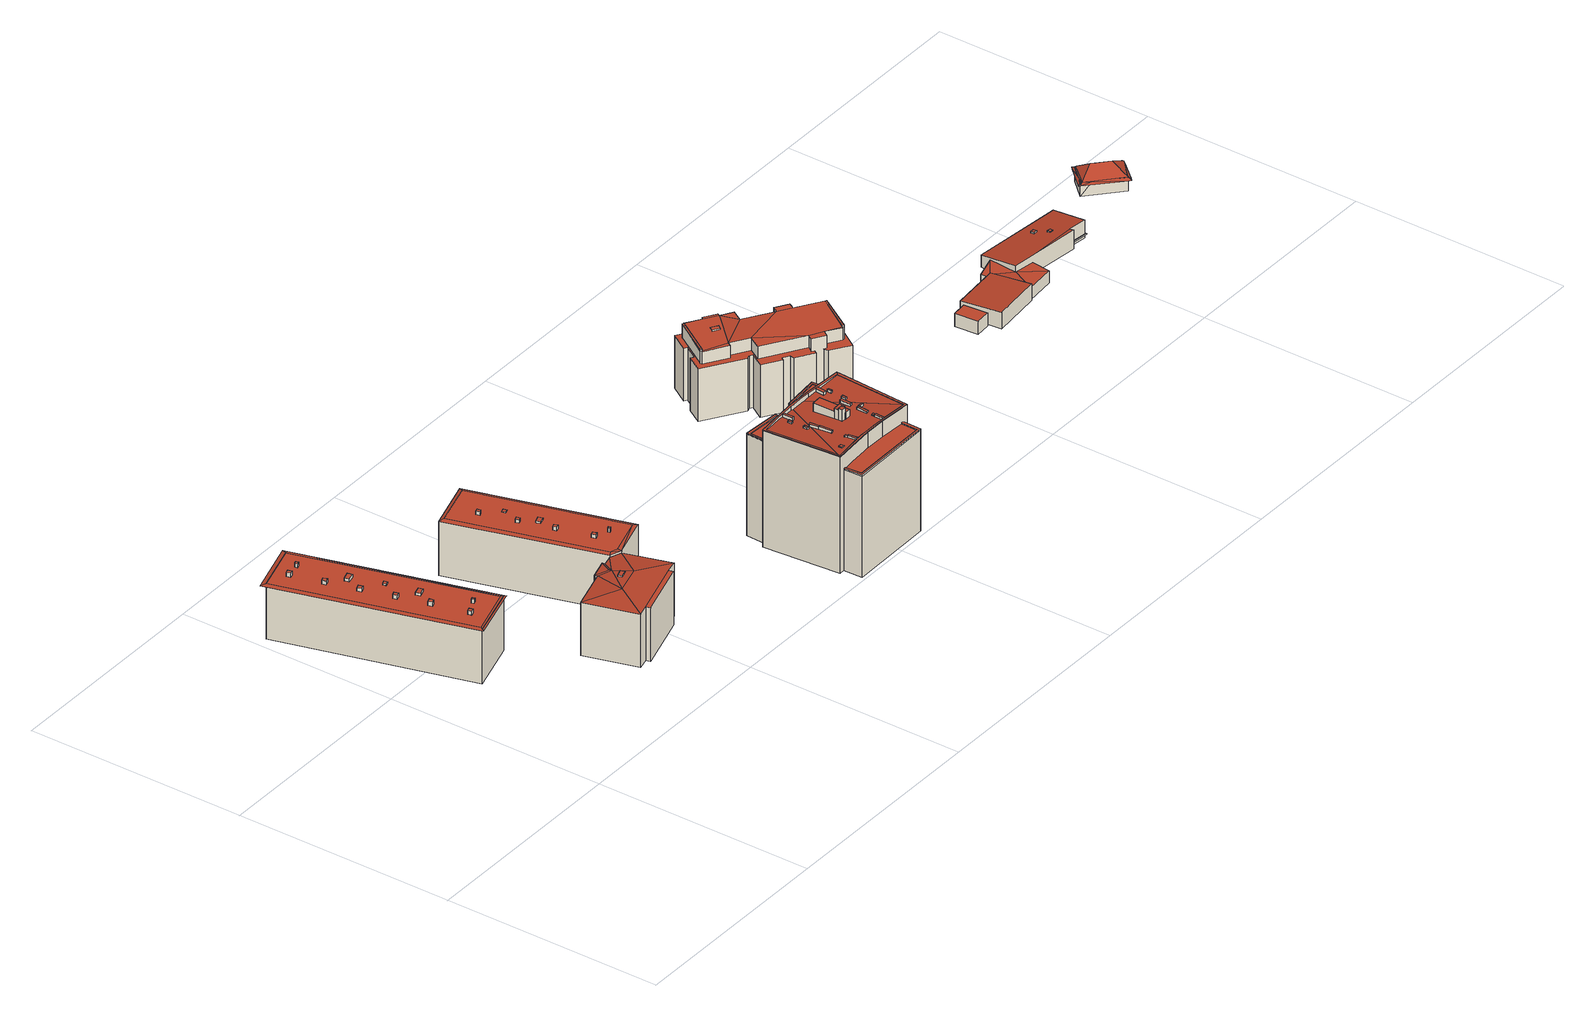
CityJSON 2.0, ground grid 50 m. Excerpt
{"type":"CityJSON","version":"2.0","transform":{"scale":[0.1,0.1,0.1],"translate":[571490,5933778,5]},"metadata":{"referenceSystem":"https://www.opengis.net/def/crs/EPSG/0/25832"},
"CityObjects":{
"building1":{"type":"Building","attributes":{"Grundfläche 2D":"539.436075","Grundhöhe NN":"6.144"},"children":["building1-1","building1-2","building1-3","building1-4","building1-5","building1-6","building1-7","building1-8","building1-9","building1-10","building1-11"],"geometry":[{"type":"MultiSurface","lod":"3","boundaries":[[[0,1,2,3]],[[4,5,6,0,3]],[[5,4,5,6]],[[7,8,9,2,1,10]],[[7,11,12,13,14,4,9,8]],[[6,5,4,14,13]],[[9,4,3,2]],[[15,16,14,8,17]],[[18,5,16,15,19]],[[20,2,3,18,19,21]],[[22,2,20,23]],[[8,22,23,17]],[[23,20,21,19,15,17]],[[0,6,5,18,3]],[[22,8,10,1,2]],[[10,11,7]],[[11,10,8]],[[11,8,14,12]],[[12,16,13]],[[14,16,12]],[[5,6,13,16]]],"semantics":{"surfaces":[{"type":"RoofSurface"},{"type":"WallSurface"},{"type":"GroundSurface"}],"values":[0,0,0,0,0,0,0,1,1,1,1,1,2,0,0,0,0,0,0,0,0]}}]},
"building1-1":{"type":"BuildingInstallation","parents":["building1"],"geometry":[{"type":"MultiSurface","lod":"3","boundaries":[[[24,25,26,27]],[[28,29,27,26]],[[24,27,29,30]],[[25,24,30,31]],[[26,25,31,28]]],"semantics":{"surfaces":[{"type":"RoofSurface"},{"type":"WallSurface"}],"values":[0,1,1,1,1]}}]},
"building1-2":{"type":"BuildingInstallation","parents":["building1"],"geometry":[{"type":"MultiSurface","lod":"3","boundaries":[[[32,33,34,35]],[[35,34,36,37]],[[32,35,37,38]],[[33,32,38,39]],[[34,33,39,36]]],"semantics":{"surfaces":[{"type":"RoofSurface"},{"type":"WallSurface"}],"values":[0,1,1,1,1]}}]},
"building1-3":{"type":"BuildingInstallation","parents":["building1"],"geometry":[{"type":"MultiSurface","lod":"3","boundaries":[[[40,41,42,43]],[[43,42,44,45]],[[40,43,45,46]],[[41,40,46,47]],[[42,41,47,44]]],"semantics":{"surfaces":[{"type":"RoofSurface"},{"type":"WallSurface"}],"values":[0,1,1,1,1]}}]},
"building1-4":{"type":"BuildingInstallation","parents":["building1"],"geometry":[{"type":"MultiSurface","lod":"3","boundaries":[[[48,49,50,51]],[[52,53,51,50]],[[48,51,53,54]],[[49,48,54,55]],[[50,49,55,52]]],"semantics":{"surfaces":[{"type":"RoofSurface"},{"type":"WallSurface"}],"values":[0,1,1,1,1]}}]},
"building1-5":{"type":"BuildingInstallation","parents":["building1"],"geometry":[{"type":"MultiSurface","lod":"3","boundaries":[[[56,57,58,59]],[[59,58,60,61]],[[56,59,61,62]],[[57,56,62,63]],[[58,57,63,60]]],"semantics":{"surfaces":[{"type":"RoofSurface"},{"type":"WallSurface"}],"values":[0,1,1,1,1]}}]},
"building1-6":{"type":"BuildingInstallation","parents":["building1"],"geometry":[{"type":"MultiSurface","lod":"3","boundaries":[[[64,65,66,67,68]],[[66,65,64,69,70,71]],[[67,66,71,72]],[[72,73,68,67]],[[73,69,64,68]]],"semantics":{"surfaces":[{"type":"RoofSurface"},{"type":"WallSurface"}],"values":[0,1,1,1,1]}}]},
"building1-7":{"type":"BuildingInstallation","parents":["building1"],"geometry":[{"type":"MultiSurface","lod":"3","boundaries":[[[74,75,76,77]],[[78,79,75,74]],[[76,75,79,80]],[[77,76,80,81]],[[81,78,74,77]]],"semantics":{"surfaces":[{"type":"RoofSurface"},{"type":"WallSurface"}],"values":[0,1,1,1,1]}}]},
"building1-8":{"type":"BuildingInstallation","parents":["building1"],"geometry":[{"type":"MultiSurface","lod":"3","boundaries":[[[82,83,84,85]],[[85,84,86,87]],[[82,85,87,88]],[[83,82,88,89]],[[84,83,89,86]]],"semantics":{"surfaces":[{"type":"RoofSurface"},{"type":"WallSurface"}],"values":[0,1,1,1,1]}}]},
"building1-9":{"type":"BuildingInstallation","parents":["building1"],"geometry":[{"type":"MultiSurface","lod":"3","boundaries":[[[90,91,92,93]],[[94,91,90,95]],[[92,91,94,96]],[[96,97,93,92]],[[97,95,90,93]]],"semantics":{"surfaces":[{"type":"RoofSurface"},{"type":"WallSurface"}],"values":[0,1,1,1,1]}}]},
"building1-10":{"type":"BuildingInstallation","parents":["building1"],"geometry":[{"type":"MultiSurface","lod":"3","boundaries":[[[98,99,100,101]],[[101,100,102,103]],[[98,101,103,104]],[[99,98,104,105]],[[100,99,105,102]]],"semantics":{"surfaces":[{"type":"RoofSurface"},{"type":"WallSurface"}],"values":[0,1,1,1,1]}}]},
"building1-11":{"type":"BuildingInstallation","parents":["building1"],"geometry":[{"type":"MultiSurface","lod":"3","boundaries":[[[106,107,108,109]],[[109,108,110,111]],[[106,109,111,112]],[[112,113,107,106]],[[113,110,108,107]]],"semantics":{"surfaces":[{"type":"RoofSurface"},{"type":"WallSurface"}],"values":[0,1,1,1,1]}}]},
"building2":{"type":"Building","attributes":{"Grundfläche 2D":"250.533532","Grundhöhe NN":"5.860"},"children":["building2-1"],"geometry":[{"type":"Solid","lod":"3","boundaries":[[[[114,115,116]],[[114,117,115]],[[118,119,120,121]],[[122,123,114,116,120,119]],[[123,122,124]],[[125,123,124,126]],[[125,126,127]],[[128,125,127,129]],[[128,129,130]],[[125,128,130,117]],[[125,117,114]],[[125,114,123]],[[131,132,116,115]],[[132,133,120,116]],[[133,134,121,120]],[[134,135,118,121]],[[135,136,119,118]],[[136,137,122,119]],[[137,138,124,122]],[[138,139,126,124]],[[139,140,127,126]],[[140,141,129,127]],[[141,142,130,129]],[[142,143,117,130]],[[143,131,115,117]],[[135,134,133,132,131,143,142,141,140,139,138,137,136]]]],"semantics":{"surfaces":[{"type":"RoofSurface"},{"type":"WallSurface"},{"type":"GroundSurface"}],"values":[[0,0,0,0,0,0,0,0,0,0,0,0,1,1,1,1,1,1,1,1,1,1,1,1,1,2]]}}]},
"building2-1":{"type":"BuildingInstallation","parents":["building2"],"geometry":[{"type":"MultiSurface","lod":"3","boundaries":[[[144,145,146,147]],[[147,146,148,149]],[[144,147,149,150]],[[145,144,150,151]],[[146,145,151,148]]],"semantics":{"surfaces":[{"type":"RoofSurface"},{"type":"WallSurface"}],"values":[0,1,1,1,1]}}]},
"building3":{"type":"Building","attributes":{"Grundfläche 2D":"442.744787","Grundhöhe NN":"6.120"},"children":["building3-1","building3-2","building3-3","building3-4","building3-5","building3-6","building3-7"],"geometry":[{"type":"Solid","lod":"3","boundaries":[[[[152,153,154,155]],[[155,154,156,157]],[[158,159,153,152]],[[160,159,158]],[[157,156,160]],[[161,159,160]],[[160,156,161]],[[161,156,154,153,159]],[[162,163,152,155]],[[163,164,158,152]],[[164,165,160,158]],[[165,166,157,160]],[[166,162,155,157]],[[166,165,164,163,162]]]],"semantics":{"surfaces":[{"type":"RoofSurface"},{"type":"WallSurface"},{"type":"GroundSurface"}],"values":[[0,0,0,0,0,0,0,0,1,1,1,1,1,2]]}}]},
"building3-1":{"type":"BuildingInstallation","parents":["building3"],"geometry":[{"type":"MultiSurface","lod":"3","boundaries":[[[167,168,169,170]],[[170,169,171,172]],[[167,170,172,173]],[[168,167,173,174]],[[169,168,174,171]]],"semantics":{"surfaces":[{"type":"RoofSurface"},{"type":"WallSurface"}],"values":[0,1,1,1,1]}}]},
"building3-2":{"type":"BuildingInstallation","parents":["building3"],"geometry":[{"type":"MultiSurface","lod":"3","boundaries":[[[175,176,177,178]],[[179,180,178,177]],[[175,178,180,181]],[[181,182,176,175]],[[177,176,182,179]]],"semantics":{"surfaces":[{"type":"RoofSurface"},{"type":"WallSurface"}],"values":[0,1,1,1,1]}}]},
"building3-3":{"type":"BuildingInstallation","parents":["building3"],"geometry":[{"type":"MultiSurface","lod":"3","boundaries":[[[183,184,185,186]],[[186,185,187,188]],[[183,186,188,189]],[[184,183,189,190]],[[185,184,190,187]]],"semantics":{"surfaces":[{"type":"RoofSurface"},{"type":"WallSurface"}],"values":[0,1,1,1,1]}}]},
"building3-4":{"type":"BuildingInstallation","parents":["building3"],"geometry":[{"type":"MultiSurface","lod":"3","boundaries":[[[191,192,193,194]],[[194,193,195,196]],[[191,194,196,197]],[[192,191,197,198]],[[193,192,198,195]]],"semantics":{"surfaces":[{"type":"RoofSurface"},{"type":"WallSurface"}],"values":[0,1,1,1,1]}}]},
"building3-5":{"type":"BuildingInstallation","parents":["building3"],"geometry":[{"type":"MultiSurface","lod":"3","boundaries":[[[199,200,201,202,203,204]],[[202,201,205,206]],[[207,204,203,202,206,208]],[[209,200,199,204,207,210]],[[201,200,209,205]]],"semantics":{"surfaces":[{"type":"RoofSurface"},{"type":"WallSurface"}],"values":[0,1,1,1,1]}}]},
"building3-6":{"type":"BuildingInstallation","parents":["building3"],"geometry":[{"type":"MultiSurface","lod":"3","boundaries":[[[211,212,213,214]],[[215,216,214,213]],[[211,214,216,217]],[[212,211,217,218]],[[213,212,218,215]]],"semantics":{"surfaces":[{"type":"RoofSurface"},{"type":"WallSurface"}],"values":[0,1,1,1,1]}}]},
"building3-7":{"type":"BuildingInstallation","parents":["building3"],"geometry":[{"type":"MultiSurface","lod":"3","boundaries":[[[219,220,221,222]],[[223,224,220,219]],[[224,225,226,221,220]],[[226,227,222,221]],[[223,219,222,227,228]]],"semantics":{"surfaces":[{"type":"RoofSurface"},{"type":"WallSurface"}],"values":[0,1,1,1,1]}}]},
"building4":{"type":"Building","attributes":{"Grundfläche 2D":"594.164161","Grundhöhe NN":"5.302"},"children":["building4-1","building4-2","building4-3","building4-4","building4-5","building4-6","building4-7","building4-8","building4-9","building4-10","building4-11","building4-12","building4-13","building4-14","building4-15","building4-16","building4-17","building4-18","building4-19","building4-20"],"geometry":[{"type":"MultiSurface","lod":"3","boundaries":[[[229,230,231,232,233,234,235,236,237,238]],[[239,240,241,242,243,244,245,246,247,248,249,250,251,252,253,254,255,256,257,258,259,260]],[[261,262,263,264,265,255,254,266,267,268,269,270,271,272,273,274,275,239,260,276]],[[277,278,279,280,281,282,283,284,285]],[[286,287,288,289,290,291,292,293]],[[294,295,296,297,298,299,300,301,302,303,304,305,306,307,308,291,290,289,288,309,310,311],[312,313,314,315,316,317,318,319,320,321]],[[322,323,297,296,295,294,324,325,326,327,328,329]],[[330,331,332,333,334,335,336,337,338,339,340,341]],[[342,343,344,345,346,347,348,349]],[[315,314,237,236]],[[238,237,314,313]],[[313,312,229,238]],[[230,229,312,321]],[[321,320,231,230]],[[350,351,256,255]],[[256,351,352,353,354,257]],[[354,355,258,257]],[[356,357,260,259,258,355]],[[298,297,323,240,239]],[[323,322,241,240]],[[322,329,242,241]],[[329,328,327,326,244,243,242]],[[245,325,324,246]],[[294,311,310,309,288,287,251,250,249,248,247,246,324]],[[251,287,286,252]],[[253,293,292,254]],[[291,308,266,254,292]],[[308,307,267,266]],[[304,270,269,268,306,305]],[[302,272,271,270,304,303]],[[302,301,273,272]],[[239,275,274,300,299,298]],[[357,358,359,261,276,260]],[[360,262,261,359]],[[360,361,362,363,264,263,262]],[[363,364,350,255,265,264]],[[347,346,345,281,280,279]],[[282,281,345,344]],[[283,282,344,343]],[[365,285,284,366]],[[365,367,277,285]],[[367,368,278,277]],[[369,350,364,363,370,371]],[[330,341,340,351,350,369,372]],[[353,352,351,340,339,354]],[[337,373,374,355,354,339,338]],[[375,357,356,355,374,376]],[[363,362,361,360,348,347,279,278,368,377,378,370]],[[366,284,283,343,342,349,359,358,357,375,379]],[[359,349,348,360]],[[331,330,372,380]],[[332,331,380,381]],[[333,332,381,382]],[[334,333,382,383]],[[335,334,383,384]],[[336,335,384,385]],[[337,336,385,373]],[[368,367,386,377]],[[365,366,379,387]],[[367,365,387,386]],[[384,383,382,381,380,372,369,371,370,378,377,386,387,379,375,376,374,373,385]]],"semantics":{"surfaces":[{"type":"RoofSurface"},{"type":"WallSurface"},{"type":"GroundSurface"}],"values":[0,0,0,0,0,0,0,0,0,1,1,1,1,1,1,1,1,1,1,1,1,1,1,1,1,1,1,1,1,1,1,1,1,1,1,1,1,1,1,1,1,1,1,1,1,1,1,1,1,1,1,1,1,1,1,1,1,1,1,1,2]}}]},
"building4-1":{"type":"BuildingInstallation","parents":["building4"],"geometry":[{"type":"MultiSurface","lod":"3","boundaries":[[[388,389,390,391]],[[391,390,392,393]],[[388,391,393,394]],[[389,388,394,395]],[[390,389,395,392]]],"semantics":{"surfaces":[{"type":"RoofSurface"},{"type":"WallSurface"}],"values":[0,1,1,1,1]}}]},
"building4-2":{"type":"BuildingInstallation","parents":["building4"],"geometry":[{"type":"MultiSurface","lod":"3","boundaries":[[[396,397,398,399]],[[400,401,397,396]],[[401,402,398,397]],[[399,398,402,403]],[[396,399,403,400]]],"semantics":{"surfaces":[{"type":"RoofSurface"},{"type":"WallSurface"}],"values":[0,1,1,1,1]}}]},
"building4-3":{"type":"BuildingInstallation","parents":["building4"],"geometry":[{"type":"MultiSurface","lod":"3","boundaries":[[[404,405,406,407]],[[408,409,407,406]],[[409,410,404,407]],[[410,411,405,404]]],"semantics":{"surfaces":[{"type":"RoofSurface"},{"type":"WallSurface"}],"values":[0,1,1,1]}}]},
"building4-4":{"type":"BuildingInstallation","parents":["building4"],"geometry":[{"type":"MultiSurface","lod":"3","boundaries":[[[412,413,414,415]],[[326,416,413,412,244]],[[416,417,414,413]],[[325,245,415,414,417]],[[245,244,412,415]]],"semantics":{"surfaces":[{"type":"RoofSurface"},{"type":"WallSurface"}],"values":[0,1,1,1,1]}}]},
"building4-5":{"type":"BuildingInstallation","parents":["building4"],"geometry":[{"type":"MultiSurface","lod":"3","boundaries":[[[418,419,420,421]],[[422,423,421,420]],[[424,418,421,423,425]],[[419,418,424,426]],[[427,422,420,419,426]]],"semantics":{"surfaces":[{"type":"RoofSurface"},{"type":"WallSurface"}],"values":[0,1,1,1,1]}}]},
"building4-6":{"type":"BuildingInstallation","parents":["building4"],"geometry":[{"type":"MultiSurface","lod":"3","boundaries":[[[428,429,430,431]],[[274,273,431,430]],[[301,432,433,428,431,273]],[[433,434,429,428]],[[435,300,274,430,429,434]]],"semantics":{"surfaces":[{"type":"RoofSurface"},{"type":"WallSurface"}],"values":[0,1,1,1,1]}}]},
"building4-7":{"type":"BuildingInstallation","parents":["building4"],"geometry":[{"type":"MultiSurface","lod":"3","boundaries":[[[436,437,438,439]],[[439,438,440,441]],[[436,439,441,442]],[[437,436,442,443]],[[438,437,443,440]]],"semantics":{"surfaces":[{"type":"RoofSurface"},{"type":"WallSurface"}],"values":[0,1,1,1,1]}}]},
"building4-8":{"type":"BuildingInstallation","parents":["building4"],"geometry":[{"type":"MultiSurface","lod":"3","boundaries":[[[444,445,446,447]],[[447,446,448,449]],[[444,447,449,450]],[[445,444,450,451]],[[446,445,451,448]]],"semantics":{"surfaces":[{"type":"RoofSurface"},{"type":"WallSurface"}],"values":[0,1,1,1,1]}}]},
"building4-9":{"type":"BuildingInstallation","parents":["building4"],"geometry":[{"type":"MultiSurface","lod":"3","boundaries":[[[452,453,454,455]],[[456,289,457,453,452]],[[454,453,457,458]],[[458,459,455,454]],[[459,290,456,452,455]]],"semantics":{"surfaces":[{"type":"RoofSurface"},{"type":"WallSurface"}],"values":[0,1,1,1,1]}}]},
"building4-10":{"type":"BuildingInstallation","parents":["building4"],"geometry":[{"type":"MultiSurface","lod":"3","boundaries":[[[460,461,434,433]],[[432,462,460,433]],[[462,463,461,460]],[[463,435,434,461]]],"semantics":{"surfaces":[{"type":"RoofSurface"},{"type":"WallSurface"}],"values":[0,1,1,1]}}]},
"building4-11":{"type":"BuildingInstallation","parents":["building4"],"geometry":[{"type":"MultiSurface","lod":"3","boundaries":[[[464,465,466,467]],[[467,466,468,469]],[[464,467,469,470]],[[465,464,470,471]],[[466,465,471,468]]],"semantics":{"surfaces":[{"type":"RoofSurface"},{"type":"WallSurface"}],"values":[0,1,1,1,1]}}]},
"building4-12":{"type":"BuildingInstallation","parents":["building4"],"geometry":[{"type":"MultiSurface","lod":"3","boundaries":[[[472,473,474,475,476,477,478,479]],[[333,480,474,473]],[[480,481,475,474]],[[476,475,481,482]],[[477,476,482,341]],[[330,478,477,341]],[[331,479,478,330]],[[331,332,472,479]],[[332,333,473,472]]],"semantics":{"surfaces":[{"type":"RoofSurface"},{"type":"WallSurface"}],"values":[0,1,1,1,1,1,1,1,1]}}]},
"building4-13":{"type":"BuildingInstallation","parents":["building4"],"geometry":[{"type":"MultiSurface","lod":"3","boundaries":[[[483,484,485,486,487,488,489,490]],[[338,485,484,337]],[[486,485,338,491]],[[487,486,491,492]],[[492,493,488,487]],[[493,334,489,488]],[[334,335,490,489]],[[335,336,483,490]],[[336,337,484,483]]],"semantics":{"surfaces":[{"type":"RoofSurface"},{"type":"WallSurface"}],"values":[0,1,1,1,1,1,1,1,1]}}]},
"building4-14":{"type":"BuildingInstallation","parents":["building4"],"geometry":[{"type":"MultiSurface","lod":"3","boundaries":[[[494,495,496,497]],[[495,267,307]],[[408,406,496,495,307]],[[406,408,406,496]],[[406,405,497,496]],[[411,306,268,494,497,405]],[[268,267,495,494]]],"semantics":{"surfaces":[{"type":"RoofSurface"},{"type":"WallSurface"}],"values":[0,1,1,1,1,1,1]}}]},
"building4-15":{"type":"BuildingInstallation","parents":["building4"],"geometry":[{"type":"MultiSurface","lod":"3","boundaries":[[[498,499,500,501,502,503]],[[234,233,498,503]],[[233,232,499,498]],[[232,231,500,499]],[[504,501,500,231,320]]],"semantics":{"surfaces":[{"type":"RoofSurface"},{"type":"WallSurface"}],"values":[0,1,1,1,1]}}]},
"building4-16":{"type":"BuildingInstallation","parents":["building4"],"geometry":[{"type":"MultiSurface","lod":"3","boundaries":[[[505,506,507,508,509,510]],[[511,508,507,501,504]],[[315,236,235,510,509,508,511]],[[506,505,510,235,234,503,502]],[[502,501,507,506]]],"semantics":{"surfaces":[{"type":"RoofSurface"},{"type":"WallSurface"}],"values":[0,1,1,1,1]}}]},
"building4-17":{"type":"BuildingInstallation","parents":["building4"],"geometry":[{"type":"MultiSurface","lod":"3","boundaries":[[[512,513,423,422]],[[514,295,515,513,512]],[[425,423,513,515,296]],[[512,422,427,514]]],"semantics":{"surfaces":[{"type":"RoofSurface"},{"type":"WallSurface"}],"values":[0,1,1,1]}}]},
"building4-18":{"type":"BuildingInstallation","parents":["building4"],"geometry":[{"type":"MultiSurface","lod":"3","boundaries":[[[516,517,518,519]],[[520,519,518,252,286]],[[520,521,516,519]],[[293,253,517,516,521]],[[253,252,518,517]]],"semantics":{"surfaces":[{"type":"RoofSurface"},{"type":"WallSurface"}],"values":[0,1,1,1,1]}}]},
"building4-19":{"type":"BuildingInstallation","parents":["building4"],"geometry":[{"type":"MultiSurface","lod":"3","boundaries":[[[522,523,524,525]],[[525,524,526,527]],[[523,522,528,529]],[[524,523,529,526]],[[528,522,525,527]]],"semantics":{"surfaces":[{"type":"RoofSurface"},{"type":"WallSurface"}],"values":[0,1,1,1,1]}}]},
"building4-20":{"type":"BuildingInstallation","parents":["building4"],"geometry":[{"type":"MultiSurface","lod":"3","boundaries":[[[530,531,532,533]],[[533,532,534,535]],[[530,533,535,536]],[[531,530,536,537]],[[532,531,537,534]]],"semantics":{"surfaces":[{"type":"RoofSurface"},{"type":"WallSurface"}],"values":[0,1,1,1,1]}}]},
"building5":{"type":"Building","attributes":{"Grundfläche 2D":"385.307392","Grundhöhe NN":"6.207"},"children":["building5-1","building5-2","building5-3"],"geometry":[{"type":"Solid","lod":"3","boundaries":[[[[538,539,540,541,542,543,544,545,546]],[[541,547,548,542]],[[549,543,542]],[[550,551,552]],[[551,553,554,555,556,557,558,559,552]],[[552,559,549,542]],[[551,560,561,553]],[[562,554,553]],[[563,558,557]],[[559,558,564,565,566]],[[549,567,543]],[[544,543,568,569]],[[570,545,544]],[[571,572,573,574,575,576,577,578,579,580,581,582,583,584,585]],[[586,587,588,589,590,591,592,593,594,595,596,597,598,599,600,601,602,603,604,605,606,607,608,609,610,611,612,613,614,615,616,617,618,619,620,621,622]],[[623,624,625,626]],[[579,578,627,628]],[[580,579,628,629]],[[581,580,629,630]],[[582,581,630,631]],[[583,582,631,632]],[[633,621,620,624,623,634]],[[622,621,633,635]],[[586,622,635,636]],[[587,586,636,637]],[[588,587,637,638]],[[590,589,639,640]],[[591,590,640,641]],[[589,588,638,639]],[[592,591,641,642]],[[593,592,642,643]],[[594,593,643,644]],[[595,594,644,645]],[[596,595,645,646]],[[598,597,647,648]],[[597,596,646,647]],[[599,598,648,649]],[[600,599,649,650]],[[650,651,601,600]],[[623,626,652,634]],[[539,538,546,611,610,540]],[[540,610,609,541]],[[541,609,608,547]],[[547,608,607,548]],[[548,607,606,542]],[[542,606,605,552]],[[552,605,604,550]],[[550,604,603,551]],[[551,603,602,560]],[[651,627,578,577,561,560,602,601]],[[561,577,576,553]],[[553,576,575,562]],[[562,575,574,554]],[[554,574,573,555]],[[555,573,572,556]],[[556,572,571,557]],[[557,571,585,563]],[[563,585,584,558]],[[653,565,564,558,584,583,632]],[[566,565,653,654]],[[625,559,566,654,652,626]],[[620,619,549,559,625,624]],[[549,619,618,567]],[[543,567,618,617]],[[543,617,616,568]],[[569,568,616,615]],[[569,615,614,544]],[[544,614,613,570]],[[570,613,612,545]],[[545,612,611,546]],[[627,651,650,649,648,647,646,645,644,643,642,641,640,639,638,637,636,635,633,634,652,654,653,632,631,630,629,628]]]],"semantics":{"surfaces":[{"type":"RoofSurface"},{"type":"WallSurface"},{"type":"GroundSurface"}],"values":[[0,0,0,0,0,0,0,0,0,0,0,0,0,0,0,0,1,1,1,1,1,1,1,1,1,1,1,1,1,1,1,1,1,1,1,1,1,1,1,1,1,1,1,1,1,1,1,1,1,1,1,1,1,1,1,1,1,1,1,1,1,1,1,1,1,1,1,1,1,1,2]]}}]},
"building5-1":{"type":"BuildingInstallation","parents":["building5"],"geometry":[{"type":"MultiSurface","lod":"3","boundaries":[[[546,655,656,545]],[[538,539,540,655,546]],[[540,541,656,655]],[[541,657,658,545,656]]],"semantics":{"surfaces":[{"type":"RoofSurface"},{"type":"WallSurface"}],"values":[0,1,1,1]}}]},
"building5-2":{"type":"BuildingInstallation","parents":["building5"],"geometry":[{"type":"MultiSurface","lod":"3","boundaries":[[[659,556,557,660]],[[660,557,554]],[[659,660,554,555]],[[659,555,556]]],"semantics":{"surfaces":[{"type":"RoofSurface"},{"type":"WallSurface"}],"values":[0,1,1,1]}}]},
"building5-3":{"type":"BuildingInstallation","parents":["building5"],"geometry":[{"type":"MultiSurface","lod":"3","boundaries":[[[661,662,663,664]],[[665,666,661,664]],[[667,662,661,666]],[[667,668,663,662]],[[665,664,663,668]]],"semantics":{"surfaces":[{"type":"RoofSurface"},{"type":"WallSurface"}],"values":[0,1,1,1,1]}}]},
"building6":{"type":"Building","attributes":{"Grundfläche 2D":"18.715662","Grundhöhe NN":"6.604"},"geometry":[{"type":"Solid","lod":"3","boundaries":[[[[669,670,671,672]],[[673,674,672,671]],[[674,675,669,672]],[[675,676,670,669]],[[676,673,671,670]],[[676,675,674,673]]]],"semantics":{"surfaces":[{"type":"RoofSurface"},{"type":"WallSurface"},{"type":"GroundSurface"}],"values":[[0,1,1,1,1,2]]}}]},
"building7":{"type":"Building","attributes":{"Grundfläche 2D":"354.416221","Grundhöhe NN":"6.746"},"children":["building7-1","building7-2","building7-3"],"geometry":[{"type":"Solid","lod":"3","boundaries":[[[[677,678,679,680,681,682]],[[678,677,683]],[[684,685,686]],[[687,686,688]],[[689,686,687]],[[684,686,689]],[[690,687,688,691]],[[692,693,694,695,696]],[[697,683,677,682,686,685,698]],[[699,678,683,697,700,701]],[[702,679,678,699,701,700,703,704]],[[679,702,704,703,705,680]],[[681,680,705,706]],[[688,686,682,681,706,707]],[[691,688,707,708]],[[690,691,708,709]],[[684,689,710,711]],[[685,684,711,698]],[[694,693,692,712,710,689,687]],[[713,695,694,687,690,709]],[[696,695,713,714]],[[692,696,714,712]],[[711,710,712,714,713,709,708,707,706,705,703,700,697,698]]]],"semantics":{"surfaces":[{"type":"RoofSurface"},{"type":"WallSurface"},{"type":"GroundSurface"}],"values":[[0,0,0,0,0,0,0,0,1,1,1,1,1,1,1,1,1,1,1,1,1,1,2]]}}]},
"building7-1":{"type":"BuildingInstallation","parents":["building7"],"geometry":[{"type":"MultiSurface","lod":"3","boundaries":[[[715,716,717,718]],[[718,717,719,720]],[[715,718,720,721]],[[716,715,721,722]],[[717,716,722,719]]],"semantics":{"surfaces":[{"type":"RoofSurface"},{"type":"WallSurface"}],"values":[0,1,1,1,1]}}]},
"building7-2":{"type":"BuildingInstallation","parents":["building7"],"geometry":[{"type":"MultiSurface","lod":"3","boundaries":[[[723,724,725,726]],[[726,725,727,728]],[[723,726,728,729]],[[724,723,729,730]],[[725,724,730,727]]],"semantics":{"surfaces":[{"type":"RoofSurface"},{"type":"WallSurface"}],"values":[0,1,1,1,1]}}]},
"building7-3":{"type":"BuildingInstallation","parents":["building7"],"geometry":[{"type":"MultiSurface","lod":"3","boundaries":[[[731,732,702,699,733]],[[701,734,733,699]],[[734,735,731,733]],[[735,736,732,731]],[[704,701,699,702]],[[736,704,702,732]],[[704,736,735,734,701]]],"semantics":{"surfaces":[{"type":"RoofSurface"},{"type":"WallSurface"},{"type":"OuterCeilingSurface"}],"values":[0,1,1,1,1,1,2]}}]},
"building8":{"type":"Building","attributes":{"Grundfläche 2D":"53.140996","Grundhöhe NN":"6.162"},"geometry":[{"type":"MultiSurface","lod":"3","boundaries":[[[737,738,739,740,741,742]],[[741,743,744,745,746,747,742]],[[738,737,748,749]],[[749,739,738]],[[748,750,749]],[[750,751,752]],[[749,750,752,739]],[[739,752,751,753,754]],[[755,756,754,753]],[[757,754,756,746,745,744]],[[757,758,739,754]],[[744,743,758,757]],[[741,740,743]],[[743,740,739,758]],[[749,759,760,752]],[[752,760,761,762]],[[763,764,754,762,761,765]],[[766,767,768,740,743,744,764,763,769]],[[759,738,768,767,760]],[[769,763,765,761,760,767,766]],[[738,737,742,768]],[[747,768,742]],[[737,738,759,748]],[[748,759,750]],[[749,752,750]],[[759,749,750]],[[751,755,753]],[[751,762,755]],[[762,751,752]],[[754,756,755]],[[762,754,755]],[[745,744,743,741,747,746]],[[747,741,768]],[[746,756,754,764,745]],[[745,764,744]],[[741,740,768]]],"semantics":{"surfaces":[{"type":"RoofSurface"},{"type":"WallSurface"},{"type":"GroundSurface"}],"values":[0,0,0,0,0,0,0,0,0,0,0,0,0,0,1,1,1,1,1,2,0,0,0,0,0,0,0,0,0,0,0,0,0,0,0,0]}}]}
},
"vertices":[
[133,856,138],[7,819,138],[19,813,140],[127,845,140],[251,418,140],[189,649,139],[135,847,138],[136,376,138],[139,381,139],[142,386,140],[135,380,138],[140,377,138],[258,411,138],[262,412,138],[256,415,139],[257,415,11],[257,415,139],[139,381,11],[131,846,139],[131,846,11],[19,813,11],[127,845,11],[18,813,140],[18,813,11],
[92,719,149],[89,728,149],[81,725,149],[83,716,149],[81,725,140],[83,716,140],[92,719,140],[89,728,140],
[176,550,146],[173,560,146],[157,555,146],[160,545,146],[157,555,140],[160,545,140],[176,550,140],[173,560,140],
[158,622,144],[156,630,144],[148,627,144],[150,620,144],[148,627,140],[150,620,140],[158,622,140],[156,630,140],
[153,508,150],[151,517,150],[142,514,150],[145,505,150],[142,514,140],[145,505,140],[153,508,140],[151,517,140],
[133,578,149],[130,587,149],[122,584,149],[124,575,149],[122,584,140],[124,575,140],[133,578,140],[130,587,140],
[104,804,149],[100,803,149],[97,802,149],[99,796,149],[105,798,149],[104,804,140],[100,803,140],[97,802,140],[99,796,140],[105,798,140],
[163,434,149],[165,425,149],[173,428,149],[171,436,149],[163,434,140],[165,425,140],[173,428,140],[171,436,140],
[135,690,147],[132,701,147],[116,696,147],[119,686,147],[116,696,140],[119,686,140],[135,690,140],[132,701,140],
[61,796,150],[64,787,150],[72,789,150],[69,798,150],[64,787,140],[61,796,140],[72,789,140],[69,798,140],
[206,447,149],[204,453,149],[199,451,149],[201,446,149],[199,451,140],[201,446,140],[206,447,140],[204,453,140],
[113,648,148],[110,658,148],[101,655,148],[104,646,148],[101,655,140],[104,646,140],[113,648,140],[110,658,140],
[411,243,140],[333,286,134],[368,167,134],[426,313,134],[526,202,134],[523,212,134],[394,174,134],[397,164,134],[550,219,134],[475,260,140],[519,322,134],[454,299,137],[492,332,134],[469,326,134],[452,304,137],[468,332,134],[424,319,134],[333,286,9],[368,167,9],[394,174,9],[397,164,9],[526,202,9],[523,212,9],[550,219,9],[519,322,9],[492,332,9],[469,326,9],[468,332,9],[424,319,9],[426,313,9],
[462,273,141],[459,282,141],[443,277,141],[446,268,141],[443,277,138],[446,268,139],[462,273,139],[459,282,138],
[393,671,138],[404,665,141],[503,694,141],[509,705,138],[601,356,141],[612,350,138],[492,332,138],[500,336,141],[519,322,138],[517,331,141],[509,705,11],[393,671,11],[492,332,11],[519,322,11],[612,350,11],
[498,582,143],[495,590,143],[487,588,143],[489,580,143],[487,588,141],[489,580,141],[498,582,141],[495,590,141],
[483,540,149],[481,549,149],[474,546,149],[476,538,149],[474,546,141],[476,538,141],[483,540,141],[481,549,141],
[460,618,149],[458,626,149],[451,624,149],[453,615,149],[451,624,141],[453,615,141],[460,618,141],[458,626,141],
[528,388,150],[525,397,150],[518,395,150],[521,385,150],[518,395,141],[521,385,141],[528,388,141],[525,397,141],
[558,377,150],[559,378,150],[558,383,150],[553,381,150],[554,380,150],[555,376,150],[558,383,141],[553,381,141],[555,376,141],[554,380,141],[559,378,141],[558,377,141],
[505,465,150],[502,473,150],[495,471,150],[498,463,150],[495,471,141],[498,463,141],[505,465,141],[502,473,141],
[496,513,145],[500,503,145],[514,508,145],[511,518,145],[496,513,141],[500,503,141],[503,504,141],[514,508,141],[511,518,141],[500,515,141],
[996,194,288],[973,193,288],[974,143,288],[993,144,288],[993,131,288],[985,131,288],[985,124,288],[983,123,288],[983,122,288],[997,122,288],[871,54,277],[868,100,277],[868,101,277],[858,222,277],[907,227,277],[919,228,277],[924,228,277],[951,230,277],[961,230,277],[992,230,277],[993,230,277],[995,230,277],[1008,230,277],[1030,228,277],[1036,228,277],[1095,223,277],[1101,229,277],[1014,234,277],[951,235,277],[853,227,277],[867,54,277],[867,50,277],[968,58,277],[1015,57,277],[1086,53,277],[1091,52,277],[1101,223,277],[1086,57,277],[1025,61,277],[1020,61,277],[1015,61,277],[993,62,277],[968,62,277],[954,62,277],[938,61,277],[933,60,277],[932,60,277],[911,54,277],[1078,11,243],[1079,53,243],[1073,54,243],[1073,53,243],[1073,15,243],[886,13,243],[884,51,243],[879,51,243],[882,8,243],[1030,228,270],[1008,230,268],[995,230,267],[1028,167,270],[1031,162,271],[1086,61,276],[1095,223,276],[1036,228,271],[958,230,267],[927,167,270],[924,163,271],[871,57,276],[871,54,276],[932,60,276],[933,60,276],[938,61,276],[954,62,276],[968,62,276],[993,62,276],[1015,61,276],[1020,61,276],[1025,61,276],[1086,57,276],[993,230,267],[992,230,267],[961,230,267],[996,194,269],[997,122,273],[983,122,273],[983,123,273],[985,124,273],[985,131,272],[993,131,272],[993,144,272],[974,143,272],[973,193,269],[868,101,276],[868,100,276],[951,230,268],[924,228,270],[919,228,271],[907,227,272],[869,223,275],[858,222,276],[1089,230,241],[1085,277,241],[999,270,241],[999,261,241],[953,262,241],[953,269,241],[867,275,241],[865,228,241],[869,228,241],[951,235,241],[1014,234,241],[1086,230,241],[911,54,240],[884,51,240],[886,13,240],[1073,15,240],[1073,53,240],[1073,54,240],[1015,57,240],[968,58,240],[1101,229,276],[1014,234,269],[992,234,267],[961,235,267],[951,235,268],[853,227,276],[867,54,276],[867,50,276],[911,54,276],[968,58,276],[1015,57,276],[1079,53,276],[1086,53,276],[1091,52,276],[1101,223,276],[882,8,240],[879,51,240],[1078,11,240],[1079,53,240],[1101,229,3],[1091,52,3],[1101,223,3],[1089,230,3],[865,228,3],[853,227,3],[867,50,3],[867,54,3],[1079,53,3],[1086,53,3],[879,51,3],[1085,277,3],[999,270,3],[999,261,3],[953,262,3],[953,269,3],[867,275,3],[1078,11,3],[882,8,3],
[895,67,277],[903,67,277],[903,75,277],[895,75,277],[903,75,275],[895,75,275],[895,67,275],[903,67,275],
[1031,126,278],[1031,122,278],[1041,122,278],[1041,126,278],[1031,126,272],[1031,122,273],[1041,122,273],[1041,126,272],
[1021,87,278],[1021,81,278],[1026,80,278],[1027,87,278],[1026,80,275],[1027,87,275],[1021,87,275],[1021,81,275],
[919,228,278],[920,205,278],[926,205,278],[924,228,278],[920,205,271],[926,205,270],
[928,115,278],[933,116,278],[931,145,278],[926,145,278],[931,145,277],[926,145,277],[928,115,273],[926,145,271],[933,116,273],[931,145,271],
[936,80,280],[932,80,280],[933,60,280],[938,61,280],[936,80,275],[936,80,278],[932,80,278],[932,80,275],
[912,162,276],[916,162,276],[916,172,276],[912,172,276],[916,172,271],[912,172,272],[912,162,272],[916,162,271],
[1041,199,277],[1045,199,277],[1046,208,277],[1042,209,277],[1046,208,272],[1042,209,271],[1041,199,271],[1045,199,272],
[1032,167,277],[1026,167,277],[1025,142,277],[1031,142,277],[1032,167,271],[1026,167,270],[1025,142,272],[1031,142,272],
[935,87,278],[931,87,278],[935,87,274],[931,87,274],
[1043,163,276],[1044,173,276],[1039,173,276],[1039,164,276],[1039,173,271],[1039,164,271],[1043,163,272],[1044,173,272],
[999,270,243],[999,261,243],[1004,261,243],[1004,265,243],[1081,272,243],[1086,230,243],[1089,230,243],[1085,277,243],[1004,261,241],[1004,265,241],[1081,272,241],
[867,275,243],[865,228,243],[869,228,243],[871,269,243],[949,264,243],[949,261,243],[953,262,243],[953,269,243],[871,269,241],[949,264,241],[949,261,241],
[1020,61,280],[1025,61,280],[1026,80,280],[1021,81,280],
[993,131,295],[993,144,295],[974,143,295],[974,133,295],[985,133,295],[985,131,295],[974,133,272],
[985,131,299],[985,133,299],[974,133,299],[974,123,299],[983,123,299],[985,124,299],[974,123,273],
[929,168,277],[924,167,277],[929,168,270],[924,167,271],
[1034,207,278],[1036,228,278],[1030,228,278],[1028,207,278],[1028,207,270],[1034,207,271],
[914,207,276],[909,207,276],[909,198,276],[914,199,276],[909,198,272],[914,199,271],[914,207,271],[909,207,272],
[1022,100,278],[1028,100,278],[1029,124,278],[1024,125,278],[1029,124,273],[1024,125,273],[1022,100,274],[1028,100,274],
[1171,635,166],[1151,605,165],[1138,584,164],[1141,582,164],[1193,557,164],[1255,624,168],[1228,642,168],[1193,663,168],[1190,665,168],[1139,580,164],[1188,549,164],[1268,584,168],[1217,504,164],[1307,446,164],[1234,531,164],[1335,429,164],[1368,410,164],[1371,408,164],[1420,485,168],[1417,487,168],[1361,524,168],[1332,542,168],[1299,434,164],[1327,417,164],[1367,408,164],[1418,487,168],[1365,531,168],[1368,536,168],[1340,554,168],[1282,607,168],[1258,629,168],[1231,647,168],[1193,664,168],[1417,487,135],[1420,485,135],[1371,408,135],[1368,410,135],[1367,408,135],[1335,429,135],[1327,417,135],[1321,420,135],[1321,410,135],[1364,382,135],[1433,488,135],[1366,531,135],[1365,531,135],[1361,524,135],[1418,487,135],[1162,641,135],[1169,637,135],[1149,607,135],[1143,611,135],[1142,611,135],[1120,576,135],[1206,520,135],[1216,523,135],[1223,519,135],[1202,487,135],[1243,461,135],[1247,468,135],[1262,458,135],[1262,448,135],[1301,424,135],[1305,430,135],[1299,434,135],[1307,446,135],[1217,504,135],[1234,531,135],[1193,557,135],[1188,549,135],[1139,580,135],[1141,582,135],[1138,584,135],[1190,665,135],[1193,663,135],[1193,664,135],[1228,642,135],[1231,647,135],[1258,629,135],[1255,624,135],[1282,607,135],[1268,584,135],[1271,582,135],[1291,614,135],[1188,682,135],[1275,588,131],[1271,582,131],[1332,542,131],[1336,548,131],[1321,420,12],[1321,410,12],[1364,382,12],[1433,488,12],[1366,531,12],[1365,531,12],[1291,614,12],[1275,588,12],[1188,682,12],[1162,641,12],[1169,637,12],[1149,607,12],[1143,611,12],[1142,611,12],[1120,576,12],[1206,520,12],[1216,523,12],[1223,519,12],[1202,487,12],[1243,461,12],[1247,468,12],[1262,458,12],[1262,448,12],[1301,424,12],[1305,430,12],[1336,548,12],[1368,536,12],[1340,554,12],
[1138,584,168],[1141,582,168],[1172,631,166],[1175,636,166],
[1371,408,168],[1368,410,168],
[1205,604,169],[1219,595,169],[1225,603,169],[1211,613,169],[1211,613,166],[1205,604,166],[1219,595,166],[1225,603,166],
[1676,364,46],[1680,310,46],[1715,313,46],[1710,367,46],[1715,313,16],[1710,367,16],[1676,364,16],[1680,310,16],
[1910,347,61],[2029,344,59],[2071,339,59],[2079,420,46],[1871,442,46],[1861,352,61],[2028,334,61],[1905,303,45],[1910,347,45],[1861,352,47],[1827,388,45],[1868,418,45],[1835,297,45],[1818,387,45],[1816,403,45],[1835,294,56],[1835,297,56],[1827,388,49],[1713,378,49],[1721,284,56],[2028,334,17],[1910,347,17],[2029,344,28],[2029,344,17],[2029,344,26],[2071,339,28],[2071,339,17],[2071,339,26],[2079,420,17],[1871,442,17],[1868,418,17],[1816,403,17],[1818,387,17],[1835,297,17],[1905,303,17],[1835,294,17],[1713,378,17],[1721,284,17],
[2001,378,57],[2001,371,57],[2009,371,57],[2009,377,57],[2009,371,55],[2009,377,54],[2001,378,54],[2001,371,55],
[1992,405,54],[1984,405,54],[1984,397,55],[1992,397,55],[1984,397,51],[1992,397,51],[1992,405,50],[1984,405,50],
[2073,335,28],[2073,339,28],[2028,340,28],[2028,340,26],[2073,335,26],[2073,339,26],
[2223,479,40],[2206,454,43],[2192,433,44],[2228,475,44],[2229,476,44],[2228,484,40],[2229,473,46],[2295,413,47],[2299,414,44],[2305,415,40],[2231,481,40],[2182,434,40],[2190,434,43],[2185,431,40],[2255,366,40],[2205,420,43],[2259,363,40],[2260,372,44],[2263,367,40],[2300,409,40],[2260,409,67],[2227,439,67],[2189,435,43],[2189,435,12],[2259,371,12],[2259,371,43],[2296,412,12],[2296,412,44],[2260,372,12],[2228,475,12],[2226,476,12],[2226,476,43],[2229,473,12]
]}
